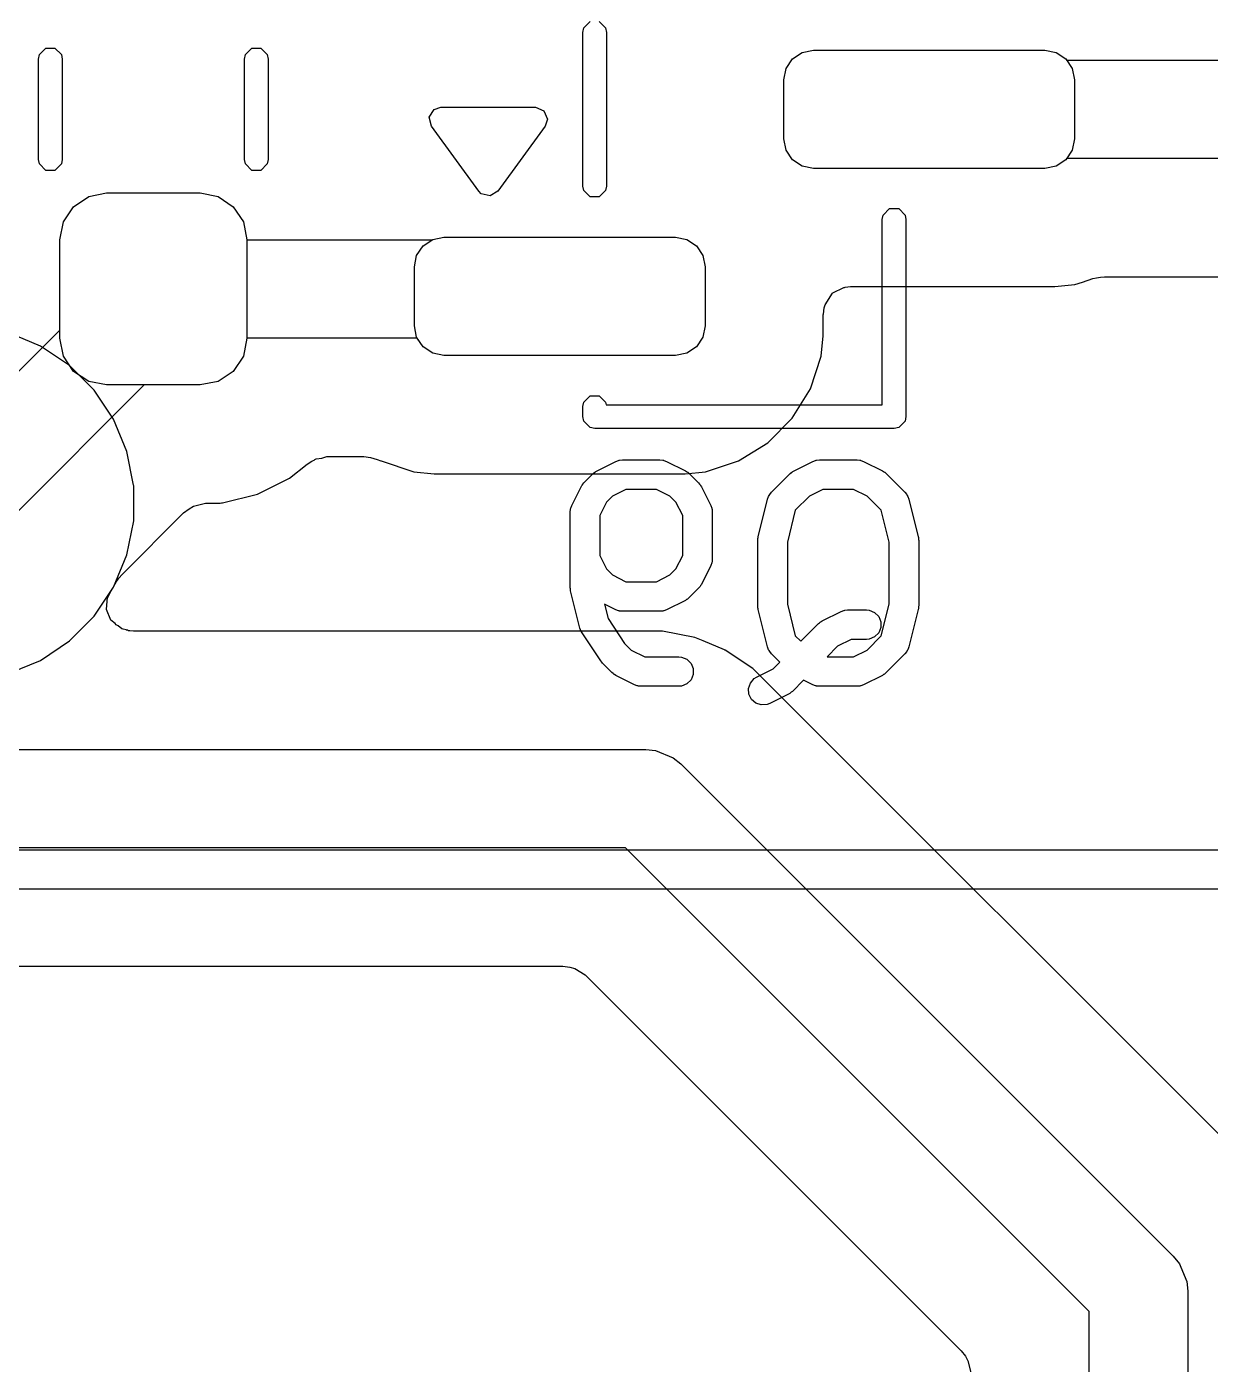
# Model space of a CAD drawing. Header units: inches. Extents: x 1.3 to 5.24, y -7.03 to -1.12.
# Drawn here: x 4.7188 to 4.9553, y -5.7824 to -5.515 of the extents above; entities that cross this region are included whole.
import ezdxf

# ---------------------------------------------------------------- set-up
doc = ezdxf.new("R2010")
doc.units = ezdxf.units.IN
doc.header["$MEASUREMENT"] = 0
for name, color, linetype, true_color in [('B.Cu', 153, 'CONTINUOUS', 0x4d7fc4), ('B.Mask', 4, 'CONTINUOUS', 0x02ffee), ('B.Paste', 132, 'CONTINUOUS', 0x00c2c2), ('B.Silkscreen', 31, 'CONTINUOUS', 0xe8b2a7), ('F.Cu', 13, 'CONTINUOUS', 0xc83434), ('F.Silkscreen', 41, 'CONTINUOUS', 0xf2eda1)]:
    doc.layers.add(name, color=color, linetype=linetype, true_color=true_color)

msp = doc.modelspace()

# ---------------------------------------------------------------- linework, layer by layer
at = {"layer": 'B.Cu', "linetype": 'CONTINUOUS'}
for p, q in [((4.87181, -5.52141), (4.87372, -5.52013)), ((4.87372, -5.52013), (4.87598, -5.51969)), ((4.87598, -5.51969), (4.92224, -5.51969)), ((4.92224, -5.51969), (4.9245, -5.52013)), ((4.9245, -5.52013), (4.92642, -5.52141)), ((4.87008, -5.52559), (4.87053, -5.52333)), ((4.87053, -5.52333), (4.87181, -5.52141)), ((4.92642, -5.52141), (4.92658, -5.52165)), ((4.92658, -5.52165), (4.97638, -5.52165)), ((4.87008, -5.5374), (4.87008, -5.52559)), ((4.87053, -5.53966), (4.87008, -5.5374)), ((4.87181, -5.54158), (4.87053, -5.53966)), ((4.87372, -5.54286), (4.87181, -5.54158)), ((4.92642, -5.54158), (4.9245, -5.54286)), ((4.92658, -5.54134), (4.92642, -5.54158)), ((4.9723, -5.54134), (4.92658, -5.54134)), ((4.87598, -5.54331), (4.87372, -5.54286)), ((4.92224, -5.54331), (4.87598, -5.54331)), ((4.9245, -5.54286), (4.92224, -5.54331)), ((4.72813, -5.55097), (4.73117, -5.54894)), ((4.73117, -5.54894), (4.73474, -5.54823)), ((4.73474, -5.54823), (4.75344, -5.54823)), ((4.75344, -5.54823), (4.75702, -5.54894)), ((4.75702, -5.54894), (4.76006, -5.55097)), ((4.72611, -5.554), (4.72813, -5.55097)), ((4.76006, -5.55097), (4.76208, -5.554)), ((4.72539, -5.55758), (4.72611, -5.554)), ((4.76208, -5.554), (4.7628, -5.55758)), ((4.72539, -5.57565), (4.72539, -5.55758)), ((4.7628, -5.55758), (4.79984, -5.55758)), ((4.79984, -5.55758), (4.79991, -5.55754)), ((4.79991, -5.55754), (4.80217, -5.55709)), ((4.80217, -5.55709), (4.84843, -5.55709)), ((4.84843, -5.55709), (4.85069, -5.55754)), ((4.85069, -5.55754), (4.8526, -5.55882)), ((4.8526, -5.55882), (4.85388, -5.56073)), ((4.85388, -5.56073), (4.85433, -5.56299)), ((4.85433, -5.56299), (4.85433, -5.5748)), ((4.92826, -5.56654), (4.92974, -5.56604)), ((4.92974, -5.56604), (4.93183, -5.56535)), ((4.93183, -5.56535), (4.93259, -5.56517)), ((4.93259, -5.56517), (4.93335, -5.56504)), ((4.93335, -5.56504), (4.93413, -5.56498)), ((4.93413, -5.56498), (4.95978, -5.56498)), ((4.87834, -5.57057), (4.87983, -5.56825)), ((4.87983, -5.56825), (4.87988, -5.56821)), ((4.87988, -5.56821), (4.88204, -5.56712)), ((4.88204, -5.56712), (4.88221, -5.56709)), ((4.88221, -5.56709), (4.88234, -5.56706)), ((4.88234, -5.56706), (4.88338, -5.56695)), ((4.88338, -5.56695), (4.92421, -5.56695)), ((4.92421, -5.56695), (4.92826, -5.56654)), ((4.92421, -5.56695), (4.92421, -5.56695)), ((4.92826, -5.56654), (4.92826, -5.56654)), ((4.92826, -5.56654), (4.92826, -5.56654)), ((4.87799, -5.57243), (4.87817, -5.57116)), ((4.87817, -5.57116), (4.87834, -5.57057)), ((4.87797, -5.57253), (4.87799, -5.57243)), ((4.87797, -5.57677), (4.87797, -5.57253)), ((4.70227, -5.59877), (4.72539, -5.57565)), ((4.85433, -5.5748), (4.85388, -5.57706)), ((4.87756, -5.58082), (4.87797, -5.57677)), ((4.7628, -5.57726), (4.76208, -5.58084)), ((4.79684, -5.57726), (4.7628, -5.57726)), ((4.79799, -5.57898), (4.79684, -5.57726)), ((4.79991, -5.58026), (4.79799, -5.57898)), ((4.8526, -5.57898), (4.85069, -5.58026)), ((4.85388, -5.57706), (4.8526, -5.57898)), ((4.76208, -5.58084), (4.76006, -5.58388)), ((4.80217, -5.58071), (4.79991, -5.58026)), ((4.84843, -5.58071), (4.80217, -5.58071)), ((4.85069, -5.58026), (4.84843, -5.58071)), ((4.87539, -5.58738), (4.87756, -5.58082)), ((4.76006, -5.58388), (4.75702, -5.5859)), ((4.74227, -5.58661), (4.71619, -5.61269)), ((4.75344, -5.58661), (4.74227, -5.58661)), ((4.75702, -5.5859), (4.75344, -5.58661)), ((4.87176, -5.59325), (4.87539, -5.58738)), ((4.86688, -5.59814), (4.87176, -5.59325)), ((4.861, -5.60176), (4.86688, -5.59814)), ((4.77773, -5.60121), (4.77878, -5.60091)), ((4.77878, -5.60091), (4.78614, -5.60091)), ((4.78614, -5.60091), (4.78747, -5.60109)), ((4.77132, -5.60523), (4.77481, -5.60242)), ((4.77481, -5.60242), (4.77575, -5.60183)), ((4.77575, -5.60183), (4.77587, -5.60177)), ((4.77587, -5.60177), (4.77623, -5.60162)), ((4.77623, -5.60162), (4.77639, -5.60152)), ((4.77639, -5.60152), (4.77666, -5.60139)), ((4.77666, -5.60139), (4.77773, -5.60121)), ((4.78747, -5.60109), (4.78883, -5.60148)), ((4.78883, -5.60148), (4.78956, -5.60175)), ((4.78956, -5.60175), (4.78959, -5.60176)), ((4.78959, -5.60176), (4.78959, -5.60176)), ((4.78959, -5.60176), (4.79615, -5.60394)), ((4.85444, -5.60394), (4.861, -5.60176)), ((4.76489, -5.60841), (4.77132, -5.60523)), ((4.79615, -5.60394), (4.8002, -5.60435)), ((4.8002, -5.60435), (4.85039, -5.60435)), ((4.85039, -5.60435), (4.85444, -5.60394)), ((4.75793, -5.61015), (4.76489, -5.60841)), ((4.75013, -5.61218), (4.75124, -5.61135)), ((4.75124, -5.61135), (4.75215, -5.61085)), ((4.75215, -5.61085), (4.75449, -5.61026)), ((4.75449, -5.61026), (4.75739, -5.61026)), ((4.75739, -5.61026), (4.75743, -5.61023)), ((4.75743, -5.61023), (4.75771, -5.61018)), ((4.75771, -5.61018), (4.75792, -5.61015)), ((4.75792, -5.61015), (4.75792, -5.61015)), ((4.75792, -5.61015), (4.75793, -5.61015)), ((4.73777, -5.62454), (4.75013, -5.61218)), ((4.73725, -5.62518), (4.73777, -5.62454)), ((4.73554, -5.62794), (4.73614, -5.62703)), ((4.73614, -5.62703), (4.73622, -5.62683)), ((4.73622, -5.62683), (4.73673, -5.62591)), ((4.73673, -5.62591), (4.73688, -5.62568)), ((4.73688, -5.62568), (4.73692, -5.62565)), ((4.73692, -5.62565), (4.73719, -5.62524)), ((4.73719, -5.62524), (4.73722, -5.6252)), ((4.73722, -5.6252), (4.73725, -5.62518)), ((4.73475, -5.63139), (4.73496, -5.62912)), ((4.73496, -5.62912), (4.73497, -5.6291)), ((4.73497, -5.6291), (4.73498, -5.62907)), ((4.73497, -5.6291), (4.73497, -5.6291)), ((4.73498, -5.62907), (4.73554, -5.62794)), ((4.73476, -5.63148), (4.73475, -5.63139)), ((4.73563, -5.63364), (4.73476, -5.63148)), ((4.73646, -5.63429), (4.73563, -5.63364)), ((4.73664, -5.63456), (4.73646, -5.63429)), ((4.73708, -5.63477), (4.73664, -5.63456)), ((4.7378, -5.63533), (4.73708, -5.63477)), ((4.73789, -5.63536), (4.7378, -5.63533)), ((4.73807, -5.63543), (4.73789, -5.63536)), ((4.73789, -5.63536), (4.73789, -5.63536)), ((4.73864, -5.63555), (4.73807, -5.63543)), ((4.73863, -5.63558), (4.73864, -5.63555)), ((4.73874, -5.63561), (4.73863, -5.63558)), ((4.73894, -5.63562), (4.73874, -5.63561)), ((4.73913, -5.63572), (4.73894, -5.63562)), ((4.73939, -5.63575), (4.73913, -5.63572)), ((4.74011, -5.63581), (4.73939, -5.63575)), ((4.84582, -5.63581), (4.74011, -5.63581)), ((4.85229, -5.63709), (4.84582, -5.63581)), ((4.84582, -5.63581), (4.84582, -5.63581)), ((4.84582, -5.63581), (4.84582, -5.63581)), ((4.85393, -5.63777), (4.85229, -5.63709)), ((4.85229, -5.63709), (4.85229, -5.63709)), ((4.85229, -5.63709), (4.85229, -5.63709)), ((4.85229, -5.63709), (4.85229, -5.63709)), ((4.85229, -5.63709), (4.85229, -5.63709)), ((4.85229, -5.63709), (4.85229, -5.63709)), ((4.85822, -5.63955), (4.85393, -5.63777)), ((4.85832, -5.63959), (4.85822, -5.63955)), ((4.85838, -5.63962), (4.85832, -5.63959)), ((4.86386, -5.64328), (4.85838, -5.63962)), ((4.96695, -5.74637), (4.86386, -5.64328)), ((4.86386, -5.64328), (4.86386, -5.64328)), ((4.86386, -5.64328), (4.86386, -5.64328)), ((4.64975, -5.65945), (4.84252, -5.65945)), ((4.84252, -5.65945), (4.84444, -5.65964)), ((4.84444, -5.65964), (4.84799, -5.66111)), ((4.84799, -5.66111), (4.84799, -5.66111)), ((4.84799, -5.66111), (4.84948, -5.66233)), ((4.84948, -5.66233), (4.9479, -5.76076)), ((4.83844, -5.67913), (4.64567, -5.67913)), ((4.9311, -5.77179), (4.83844, -5.67913)), ((4.64237, -5.70278), (4.82593, -5.70278)), ((4.82593, -5.70278), (4.82729, -5.70297)), ((4.82729, -5.70297), (4.8273, -5.70297)), ((4.8273, -5.70297), (4.8283, -5.70327)), ((4.8283, -5.70327), (4.83037, -5.7045)), ((4.83037, -5.7045), (4.90553, -5.77966)), ((4.9479, -5.76076), (4.94913, -5.76225)), ((4.94913, -5.76225), (4.94941, -5.76294)), ((4.94941, -5.76294), (4.9506, -5.7658)), ((4.9506, -5.7658), (4.95079, -5.76772)), ((4.95079, -5.76772), (4.95079, -6.0786)), ((4.9311, -6.08268), (4.9311, -5.77179)), ((4.90553, -5.77966), (4.90637, -5.78077)), ((4.90637, -5.78077), (4.90686, -5.78168)), ((4.90686, -5.78168), (4.90746, -5.78402))]:
    msp.add_line(p, q, dxfattribs=at)
at = {"layer": 'B.Mask', "linetype": 'CONTINUOUS'}
for p, q in [((4.87181, -5.52141), (4.87372, -5.52013)), ((4.87372, -5.52013), (4.87598, -5.51969)), ((4.87598, -5.51969), (4.92224, -5.51969)), ((4.92224, -5.51969), (4.9245, -5.52013)), ((4.9245, -5.52013), (4.92642, -5.52141)), ((4.87008, -5.52559), (4.87053, -5.52333)), ((4.87053, -5.52333), (4.87181, -5.52141)), ((4.92642, -5.52141), (4.9277, -5.52333)), ((4.9277, -5.52333), (4.92815, -5.52559)), ((4.87008, -5.5374), (4.87008, -5.52559)), ((4.92815, -5.52559), (4.92815, -5.5374)), ((4.87053, -5.53966), (4.87008, -5.5374)), ((4.92815, -5.5374), (4.9277, -5.53966)), ((4.87181, -5.54158), (4.87053, -5.53966)), ((4.87372, -5.54286), (4.87181, -5.54158)), ((4.92642, -5.54158), (4.9245, -5.54286)), ((4.9277, -5.53966), (4.92642, -5.54158)), ((4.87598, -5.54331), (4.87372, -5.54286)), ((4.92224, -5.54331), (4.87598, -5.54331)), ((4.9245, -5.54286), (4.92224, -5.54331)), ((4.72813, -5.55097), (4.73117, -5.54894)), ((4.73117, -5.54894), (4.73474, -5.54823)), ((4.73474, -5.54823), (4.75344, -5.54823)), ((4.75344, -5.54823), (4.75702, -5.54894)), ((4.75702, -5.54894), (4.76006, -5.55097)), ((4.72611, -5.554), (4.72813, -5.55097)), ((4.76006, -5.55097), (4.76208, -5.554)), ((4.72539, -5.55758), (4.72611, -5.554)), ((4.76208, -5.554), (4.7628, -5.55758)), ((4.72539, -5.57726), (4.72539, -5.55758)), ((4.7628, -5.55758), (4.7628, -5.57726)), ((4.79799, -5.55882), (4.79991, -5.55754)), ((4.79991, -5.55754), (4.80217, -5.55709)), ((4.80217, -5.55709), (4.84843, -5.55709)), ((4.84843, -5.55709), (4.85069, -5.55754)), ((4.85069, -5.55754), (4.8526, -5.55882)), ((4.79626, -5.56299), (4.79671, -5.56073)), ((4.79671, -5.56073), (4.79799, -5.55882)), ((4.8526, -5.55882), (4.85388, -5.56073)), ((4.85388, -5.56073), (4.85433, -5.56299)), ((4.79626, -5.5748), (4.79626, -5.56299)), ((4.85433, -5.56299), (4.85433, -5.5748)), ((4.79671, -5.57706), (4.79626, -5.5748)), ((4.85433, -5.5748), (4.85388, -5.57706)), ((4.72611, -5.58084), (4.72539, -5.57726)), ((4.7628, -5.57726), (4.76208, -5.58084)), ((4.79799, -5.57898), (4.79671, -5.57706)), ((4.79991, -5.58026), (4.79799, -5.57898)), ((4.8526, -5.57898), (4.85069, -5.58026)), ((4.85388, -5.57706), (4.8526, -5.57898)), ((4.72813, -5.58388), (4.72611, -5.58084)), ((4.76208, -5.58084), (4.76006, -5.58388)), ((4.80217, -5.58071), (4.79991, -5.58026)), ((4.84843, -5.58071), (4.80217, -5.58071)), ((4.85069, -5.58026), (4.84843, -5.58071)), ((4.73117, -5.5859), (4.72813, -5.58388)), ((4.76006, -5.58388), (4.75702, -5.5859)), ((4.73474, -5.58661), (4.73117, -5.5859)), ((4.75344, -5.58661), (4.73474, -5.58661)), ((4.75702, -5.5859), (4.75344, -5.58661))]:
    msp.add_line(p, q, dxfattribs=at)
at = {"layer": 'B.Paste', "linetype": 'CONTINUOUS'}
for p, q in [((4.87181, -5.52141), (4.87372, -5.52013)), ((4.87372, -5.52013), (4.87598, -5.51969)), ((4.87598, -5.51969), (4.92224, -5.51969)), ((4.92224, -5.51969), (4.9245, -5.52013)), ((4.9245, -5.52013), (4.92642, -5.52141)), ((4.87008, -5.52559), (4.87053, -5.52333)), ((4.87053, -5.52333), (4.87181, -5.52141)), ((4.92642, -5.52141), (4.9277, -5.52333)), ((4.9277, -5.52333), (4.92815, -5.52559)), ((4.87008, -5.5374), (4.87008, -5.52559)), ((4.92815, -5.52559), (4.92815, -5.5374)), ((4.87053, -5.53966), (4.87008, -5.5374)), ((4.92815, -5.5374), (4.9277, -5.53966)), ((4.87181, -5.54158), (4.87053, -5.53966)), ((4.87372, -5.54286), (4.87181, -5.54158)), ((4.92642, -5.54158), (4.9245, -5.54286)), ((4.9277, -5.53966), (4.92642, -5.54158)), ((4.87598, -5.54331), (4.87372, -5.54286)), ((4.92224, -5.54331), (4.87598, -5.54331)), ((4.9245, -5.54286), (4.92224, -5.54331)), ((4.72813, -5.55097), (4.73117, -5.54894)), ((4.73117, -5.54894), (4.73474, -5.54823)), ((4.73474, -5.54823), (4.75344, -5.54823)), ((4.75344, -5.54823), (4.75702, -5.54894)), ((4.75702, -5.54894), (4.76006, -5.55097)), ((4.72611, -5.554), (4.72813, -5.55097)), ((4.76006, -5.55097), (4.76208, -5.554)), ((4.72539, -5.55758), (4.72611, -5.554)), ((4.76208, -5.554), (4.7628, -5.55758)), ((4.72539, -5.57726), (4.72539, -5.55758)), ((4.7628, -5.55758), (4.7628, -5.57726)), ((4.79799, -5.55882), (4.79991, -5.55754)), ((4.79991, -5.55754), (4.80217, -5.55709)), ((4.80217, -5.55709), (4.84843, -5.55709)), ((4.84843, -5.55709), (4.85069, -5.55754)), ((4.85069, -5.55754), (4.8526, -5.55882)), ((4.79626, -5.56299), (4.79671, -5.56073)), ((4.79671, -5.56073), (4.79799, -5.55882)), ((4.8526, -5.55882), (4.85388, -5.56073)), ((4.85388, -5.56073), (4.85433, -5.56299)), ((4.79626, -5.5748), (4.79626, -5.56299)), ((4.85433, -5.56299), (4.85433, -5.5748)), ((4.79671, -5.57706), (4.79626, -5.5748)), ((4.85433, -5.5748), (4.85388, -5.57706)), ((4.72611, -5.58084), (4.72539, -5.57726)), ((4.7628, -5.57726), (4.76208, -5.58084)), ((4.79799, -5.57898), (4.79671, -5.57706)), ((4.79991, -5.58026), (4.79799, -5.57898)), ((4.8526, -5.57898), (4.85069, -5.58026)), ((4.85388, -5.57706), (4.8526, -5.57898)), ((4.72813, -5.58388), (4.72611, -5.58084)), ((4.76208, -5.58084), (4.76006, -5.58388)), ((4.80217, -5.58071), (4.79991, -5.58026)), ((4.84843, -5.58071), (4.80217, -5.58071)), ((4.85069, -5.58026), (4.84843, -5.58071)), ((4.73117, -5.5859), (4.72813, -5.58388)), ((4.76006, -5.58388), (4.75702, -5.5859)), ((4.73474, -5.58661), (4.73117, -5.5859)), ((4.75344, -5.58661), (4.73474, -5.58661)), ((4.75702, -5.5859), (4.75344, -5.58661))]:
    msp.add_line(p, q, dxfattribs=at)
at = {"layer": 'B.Silkscreen', "linetype": 'CONTINUOUS'}
for p, q in [((4.82992, -5.51614), (4.8301, -5.51524)), ((4.8301, -5.51524), (4.83138, -5.51396)), ((4.83319, -5.51396), (4.83447, -5.51524)), ((4.83447, -5.51524), (4.83465, -5.51614)), ((4.82992, -5.54685), (4.82992, -5.51614)), ((4.83465, -5.51614), (4.83465, -5.54685)), ((4.72116, -5.52147), (4.72134, -5.52056)), ((4.72134, -5.52056), (4.72262, -5.51929)), ((4.72262, -5.51929), (4.72443, -5.51929)), ((4.72443, -5.51929), (4.72571, -5.52056)), ((4.72571, -5.52056), (4.72589, -5.52147)), ((4.7623, -5.52147), (4.76248, -5.52056)), ((4.76248, -5.52056), (4.76376, -5.51929)), ((4.76376, -5.51929), (4.76557, -5.51929)), ((4.76557, -5.51929), (4.76685, -5.52056)), ((4.76685, -5.52056), (4.76703, -5.52147)), ((4.72116, -5.54152), (4.72116, -5.52147)), ((4.72589, -5.52147), (4.72589, -5.54152)), ((4.7623, -5.54152), (4.7623, -5.52147)), ((4.76703, -5.52147), (4.76703, -5.54152)), ((4.80019, -5.53155), (4.80157, -5.5311)), ((4.80157, -5.5311), (4.82047, -5.5311)), ((4.82047, -5.5311), (4.82214, -5.53179)), ((4.79924, -5.5331), (4.80019, -5.53155)), ((4.79966, -5.53485), (4.79924, -5.5331)), ((4.82214, -5.53179), (4.82283, -5.53346)), ((4.82283, -5.53346), (4.82238, -5.53485)), ((4.80911, -5.54785), (4.79966, -5.53485)), ((4.82238, -5.53485), (4.81293, -5.54785)), ((4.72134, -5.54243), (4.72116, -5.54152)), ((4.72589, -5.54152), (4.72571, -5.54243)), ((4.76248, -5.54243), (4.7623, -5.54152)), ((4.76703, -5.54152), (4.76685, -5.54243)), ((4.72262, -5.54371), (4.72134, -5.54243)), ((4.72443, -5.54371), (4.72262, -5.54371)), ((4.72571, -5.54243), (4.72443, -5.54371)), ((4.76376, -5.54371), (4.76248, -5.54243)), ((4.76557, -5.54371), (4.76376, -5.54371)), ((4.76685, -5.54243), (4.76557, -5.54371)), ((4.8301, -5.54775), (4.82992, -5.54685)), ((4.83465, -5.54685), (4.83447, -5.54775)), ((4.80963, -5.54837), (4.80911, -5.54785)), ((4.81139, -5.54879), (4.80963, -5.54837)), ((4.81293, -5.54785), (4.81139, -5.54879)), ((4.83138, -5.54903), (4.8301, -5.54775)), ((4.83319, -5.54903), (4.83138, -5.54903)), ((4.83447, -5.54775), (4.83319, -5.54903)), ((4.88976, -5.55354), (4.88994, -5.55264)), ((4.88994, -5.55264), (4.89122, -5.55136)), ((4.89122, -5.55136), (4.89303, -5.55136)), ((4.89303, -5.55136), (4.89431, -5.55264)), ((4.89431, -5.55264), (4.89449, -5.55354)), ((4.88976, -5.59055), (4.88976, -5.55354)), ((4.89449, -5.55354), (4.89449, -5.59291)), ((4.82992, -5.59094), (4.8301, -5.59004)), ((4.8301, -5.59004), (4.83138, -5.58876)), ((4.83138, -5.58876), (4.83319, -5.58876)), ((4.83319, -5.58876), (4.83447, -5.59004)), ((4.83447, -5.59004), (4.83457, -5.59055)), ((4.82992, -5.59291), (4.82992, -5.59094)), ((4.8301, -5.59382), (4.82992, -5.59291)), ((4.83457, -5.59055), (4.88976, -5.59055)), ((4.89449, -5.59291), (4.89431, -5.59382)), ((4.83138, -5.5951), (4.8301, -5.59382)), ((4.83228, -5.59528), (4.83138, -5.5951)), ((4.89213, -5.59528), (4.83228, -5.59528)), ((4.89303, -5.5951), (4.89213, -5.59528)), ((4.89431, -5.59382), (4.89303, -5.5951)), ((4.83276, -5.60375), (4.83651, -5.60188)), ((4.83651, -5.60188), (4.83705, -5.60167)), ((4.83705, -5.60167), (4.83716, -5.60166)), ((4.83716, -5.60166), (4.83726, -5.60162)), ((4.83726, -5.60162), (4.83783, -5.60157)), ((4.83783, -5.60157), (4.84533, -5.60157)), ((4.84533, -5.60157), (4.84591, -5.60162)), ((4.84591, -5.60162), (4.84601, -5.60166)), ((4.84601, -5.60166), (4.84611, -5.60167)), ((4.84611, -5.60167), (4.84665, -5.60188)), ((4.84665, -5.60188), (4.8504, -5.60375)), ((4.87213, -5.60375), (4.87588, -5.60188)), ((4.87588, -5.60188), (4.87642, -5.60167)), ((4.87642, -5.60167), (4.87653, -5.60166)), ((4.87653, -5.60166), (4.87663, -5.60162)), ((4.87663, -5.60162), (4.8772, -5.60157)), ((4.8772, -5.60157), (4.8847, -5.60157)), ((4.8847, -5.60157), (4.88528, -5.60162)), ((4.88528, -5.60162), (4.88538, -5.60166)), ((4.88538, -5.60166), (4.88548, -5.60167)), ((4.88548, -5.60167), (4.88602, -5.60188)), ((4.88602, -5.60188), (4.88977, -5.60375)), ((4.82993, -5.60641), (4.83012, -5.60618)), ((4.83012, -5.60618), (4.832, -5.60431)), ((4.832, -5.60431), (4.83222, -5.60412)), ((4.83222, -5.60412), (4.83227, -5.60406)), ((4.83227, -5.60406), (4.83236, -5.60401)), ((4.83236, -5.60401), (4.83244, -5.60394)), ((4.83244, -5.60394), (4.83251, -5.60391)), ((4.83251, -5.60391), (4.83276, -5.60375)), ((4.8504, -5.60375), (4.85065, -5.60391)), ((4.85065, -5.60391), (4.85072, -5.60394)), ((4.85072, -5.60394), (4.8508, -5.60401)), ((4.8508, -5.60401), (4.85089, -5.60406)), ((4.85089, -5.60406), (4.85094, -5.60412)), ((4.85094, -5.60412), (4.85117, -5.60431)), ((4.85117, -5.60431), (4.85304, -5.60618)), ((4.85304, -5.60618), (4.85323, -5.60641)), ((4.86762, -5.60806), (4.87137, -5.60431)), ((4.87137, -5.60431), (4.87159, -5.60412)), ((4.87159, -5.60412), (4.87164, -5.60406)), ((4.87164, -5.60406), (4.87173, -5.60401)), ((4.87173, -5.60401), (4.87181, -5.60394)), ((4.87181, -5.60394), (4.87188, -5.60391)), ((4.87188, -5.60391), (4.87213, -5.60375)), ((4.88977, -5.60375), (4.89002, -5.60391)), ((4.89002, -5.60391), (4.89009, -5.60394)), ((4.89009, -5.60394), (4.89017, -5.60401)), ((4.89017, -5.60401), (4.89026, -5.60406)), ((4.89026, -5.60406), (4.89031, -5.60412)), ((4.89031, -5.60412), (4.89054, -5.60431)), ((4.89054, -5.60431), (4.89429, -5.60806)), ((4.82769, -5.6107), (4.82957, -5.60695)), ((4.82957, -5.60695), (4.82972, -5.6067)), ((4.82972, -5.6067), (4.82975, -5.60663)), ((4.82975, -5.60663), (4.82982, -5.60655)), ((4.82982, -5.60655), (4.82988, -5.60646)), ((4.82988, -5.60646), (4.82993, -5.60641)), ((4.83583, -5.60882), (4.83464, -5.61002)), ((4.83853, -5.60747), (4.83583, -5.60882)), ((4.84463, -5.60747), (4.83853, -5.60747)), ((4.84733, -5.60882), (4.84463, -5.60747)), ((4.84853, -5.61002), (4.84733, -5.60882)), ((4.85323, -5.60641), (4.85329, -5.60646)), ((4.85329, -5.60646), (4.85334, -5.60655)), ((4.85334, -5.60655), (4.85341, -5.60663)), ((4.85341, -5.60663), (4.85344, -5.6067)), ((4.85344, -5.6067), (4.8536, -5.60695)), ((4.8536, -5.60695), (4.85547, -5.6107)), ((4.86684, -5.60943), (4.86703, -5.60888)), ((4.86703, -5.60888), (4.86716, -5.60871)), ((4.86716, -5.60871), (4.86725, -5.6085)), ((4.86725, -5.6085), (4.86762, -5.60806)), ((4.8752, -5.60882), (4.87237, -5.61165)), ((4.8779, -5.60747), (4.8752, -5.60882)), ((4.884, -5.60747), (4.8779, -5.60747)), ((4.8867, -5.60882), (4.884, -5.60747)), ((4.88953, -5.61165), (4.8867, -5.60882)), ((4.89429, -5.60806), (4.89466, -5.6085)), ((4.89466, -5.6085), (4.89474, -5.60871)), ((4.89474, -5.60871), (4.89487, -5.60888)), ((4.89487, -5.60888), (4.89507, -5.60943)), ((4.82738, -5.61202), (4.82744, -5.61144)), ((4.82744, -5.61144), (4.82748, -5.61135)), ((4.82748, -5.61135), (4.82749, -5.61124)), ((4.82749, -5.61124), (4.82769, -5.6107)), ((4.83464, -5.61002), (4.83329, -5.61272)), ((4.84988, -5.61272), (4.84853, -5.61002)), ((4.85547, -5.6107), (4.85568, -5.61124)), ((4.85568, -5.61124), (4.85569, -5.61135)), ((4.85569, -5.61135), (4.85573, -5.61144)), ((4.85573, -5.61144), (4.85578, -5.61202)), ((4.86496, -5.61693), (4.86684, -5.60943)), ((4.87237, -5.61165), (4.87078, -5.61801)), ((4.89112, -5.61801), (4.88953, -5.61165)), ((4.89507, -5.60943), (4.89694, -5.61693)), ((4.82738, -5.62702), (4.82738, -5.61202)), ((4.83329, -5.61272), (4.83329, -5.6207)), ((4.84988, -5.6207), (4.84988, -5.61272)), ((4.85578, -5.61202), (4.85578, -5.62139)), ((4.86491, -5.61728), (4.86493, -5.61707)), ((4.86493, -5.61707), (4.86495, -5.61703)), ((4.86495, -5.61703), (4.86496, -5.61693)), ((4.89694, -5.61693), (4.89696, -5.61703)), ((4.89696, -5.61703), (4.89697, -5.61707)), ((4.89697, -5.61707), (4.89699, -5.61728)), ((4.86488, -5.6175), (4.86491, -5.61728)), ((4.86489, -5.61754), (4.86488, -5.6175)), ((4.86488, -5.61764), (4.86489, -5.61754)), ((4.86488, -5.63077), (4.86488, -5.61764)), ((4.87078, -5.61801), (4.87078, -5.6304)), ((4.89112, -5.6304), (4.89112, -5.61801)), ((4.89699, -5.61728), (4.89702, -5.6175)), ((4.89702, -5.6175), (4.89702, -5.61754)), ((4.89702, -5.61754), (4.89703, -5.61764)), ((4.89703, -5.61764), (4.89703, -5.63077)), ((4.83329, -5.6207), (4.83464, -5.62339)), ((4.84853, -5.62339), (4.84988, -5.6207)), ((4.85568, -5.62217), (4.85547, -5.62271)), ((4.85569, -5.62207), (4.85568, -5.62217)), ((4.85573, -5.62197), (4.85569, -5.62207)), ((4.85578, -5.62139), (4.85573, -5.62197)), ((4.83464, -5.62339), (4.83583, -5.62459)), ((4.83583, -5.62459), (4.83853, -5.62594)), ((4.84463, -5.62594), (4.84733, -5.62459)), ((4.84733, -5.62459), (4.84853, -5.62339)), ((4.85547, -5.62271), (4.8536, -5.62646)), ((4.82739, -5.62712), (4.82738, -5.62702)), ((4.82738, -5.62716), (4.82739, -5.62712)), ((4.82742, -5.62738), (4.82738, -5.62716)), ((4.82744, -5.62759), (4.82742, -5.62738)), ((4.82745, -5.62763), (4.82744, -5.62759)), ((4.82747, -5.62773), (4.82745, -5.62763)), ((4.82934, -5.63523), (4.82747, -5.62773)), ((4.83853, -5.62594), (4.84463, -5.62594)), ((4.85304, -5.62723), (4.85117, -5.62911)), ((4.85323, -5.627), (4.85304, -5.62723)), ((4.85329, -5.62695), (4.85323, -5.627)), ((4.85334, -5.62686), (4.85329, -5.62695)), ((4.85341, -5.62678), (4.85334, -5.62686)), ((4.85344, -5.62671), (4.85341, -5.62678)), ((4.8536, -5.62646), (4.85344, -5.62671)), ((4.83651, -5.63153), (4.83422, -5.63039)), ((4.83422, -5.63039), (4.83495, -5.6333)), ((4.8504, -5.62966), (4.84665, -5.63153)), ((4.85065, -5.6295), (4.8504, -5.62966)), ((4.85072, -5.62947), (4.85065, -5.6295)), ((4.8508, -5.62941), (4.85072, -5.62947)), ((4.85089, -5.62935), (4.8508, -5.62941)), ((4.85094, -5.62929), (4.85089, -5.62935)), ((4.85117, -5.62911), (4.85094, -5.62929)), ((4.87078, -5.6304), (4.87237, -5.63676)), ((4.88953, -5.63676), (4.89112, -5.6304)), ((4.83705, -5.63174), (4.83651, -5.63153)), ((4.83716, -5.63175), (4.83705, -5.63174)), ((4.83726, -5.63179), (4.83716, -5.63175)), ((4.83783, -5.63185), (4.83726, -5.63179)), ((4.84533, -5.63185), (4.83783, -5.63185)), ((4.84591, -5.63179), (4.84533, -5.63185)), ((4.84601, -5.63175), (4.84591, -5.63179)), ((4.84611, -5.63174), (4.84601, -5.63175)), ((4.84665, -5.63153), (4.84611, -5.63174)), ((4.86489, -5.63087), (4.86488, -5.63077)), ((4.86488, -5.63091), (4.86489, -5.63087)), ((4.86491, -5.63113), (4.86488, -5.63091)), ((4.86493, -5.63134), (4.86491, -5.63113)), ((4.86495, -5.63138), (4.86493, -5.63134)), ((4.86496, -5.63148), (4.86495, -5.63138)), ((4.86684, -5.63898), (4.86496, -5.63148)), ((4.87776, -5.63375), (4.88151, -5.63188)), ((4.88151, -5.63188), (4.88205, -5.63167)), ((4.88205, -5.63167), (4.88215, -5.63166)), ((4.88215, -5.63166), (4.88225, -5.63162)), ((4.88225, -5.63162), (4.88283, -5.63156)), ((4.88283, -5.63156), (4.88658, -5.63156)), ((4.88658, -5.63156), (4.88715, -5.63162)), ((4.88715, -5.63162), (4.88822, -5.63206)), ((4.88822, -5.63206), (4.88903, -5.63288)), ((4.88903, -5.63288), (4.88947, -5.63394)), ((4.89694, -5.63148), (4.89507, -5.63898)), ((4.89696, -5.63138), (4.89694, -5.63148)), ((4.89697, -5.63134), (4.89696, -5.63138)), ((4.89699, -5.63113), (4.89697, -5.63134)), ((4.89702, -5.63091), (4.89699, -5.63113)), ((4.89703, -5.63077), (4.89702, -5.63087)), ((4.89702, -5.63087), (4.89702, -5.63091)), ((4.82947, -5.63557), (4.82934, -5.63523)), ((4.82948, -5.63564), (4.82947, -5.63557)), ((4.82951, -5.63571), (4.82948, -5.63564)), ((4.82954, -5.63578), (4.82951, -5.63571)), ((4.82958, -5.63584), (4.82954, -5.63578)), ((4.83495, -5.6333), (4.83825, -5.63826)), ((4.87345, -5.63784), (4.87699, -5.6343)), ((4.87699, -5.6343), (4.87722, -5.63412)), ((4.87722, -5.63412), (4.87727, -5.63406)), ((4.87727, -5.63406), (4.87736, -5.634)), ((4.87736, -5.634), (4.87744, -5.63394)), ((4.87744, -5.63394), (4.87751, -5.63391)), ((4.87751, -5.63391), (4.87776, -5.63375)), ((4.88947, -5.63509), (4.88903, -5.63616)), ((4.88947, -5.63394), (4.88947, -5.63509)), ((4.82975, -5.63615), (4.82958, -5.63584)), ((4.8335, -5.64178), (4.82975, -5.63615)), ((4.83825, -5.63826), (4.83958, -5.63959)), ((4.87237, -5.63676), (4.87345, -5.63784)), ((4.88352, -5.63747), (4.88083, -5.63882)), ((4.88658, -5.63747), (4.88352, -5.63747)), ((4.88715, -5.63741), (4.88658, -5.63747)), ((4.8867, -5.63959), (4.88953, -5.63676)), ((4.88822, -5.63697), (4.88715, -5.63741)), ((4.88903, -5.63616), (4.88822, -5.63697)), ((4.83958, -5.63959), (4.84228, -5.64094)), ((4.84228, -5.64094), (4.84908, -5.64094)), ((4.84908, -5.64094), (4.84966, -5.64099)), ((4.84966, -5.64099), (4.85072, -5.64144)), ((4.86703, -5.63953), (4.86684, -5.63898)), ((4.86716, -5.6397), (4.86703, -5.63953)), ((4.86725, -5.63991), (4.86716, -5.6397)), ((4.86762, -5.64035), (4.86725, -5.63991)), ((4.86928, -5.64202), (4.86762, -5.64035)), ((4.88083, -5.63882), (4.87871, -5.64094)), ((4.87871, -5.64094), (4.884, -5.64094)), ((4.884, -5.64094), (4.8867, -5.63959)), ((4.89429, -5.64035), (4.89054, -5.6441)), ((4.89466, -5.63991), (4.89429, -5.64035)), ((4.89474, -5.6397), (4.89466, -5.63991)), ((4.89487, -5.63953), (4.89474, -5.6397)), ((4.89507, -5.63898), (4.89487, -5.63953)), ((4.83368, -5.642), (4.8335, -5.64178)), ((4.8335, -5.64178), (4.8335, -5.64178)), ((4.8335, -5.64178), (4.8335, -5.64178)), ((4.83387, -5.64223), (4.83368, -5.642)), ((4.83574, -5.6441), (4.83387, -5.64223)), ((4.83387, -5.64223), (4.83387, -5.64223)), ((4.83387, -5.64223), (4.83387, -5.64223)), ((4.85072, -5.64144), (4.85154, -5.64225)), ((4.85154, -5.64225), (4.85198, -5.64331)), ((4.85198, -5.64331), (4.85198, -5.64447)), ((4.86463, -5.645), (4.86795, -5.64334)), ((4.86795, -5.64334), (4.86928, -5.64202)), ((4.83597, -5.64429), (4.83574, -5.6441)), ((4.83602, -5.64435), (4.83597, -5.64429)), ((4.83611, -5.6444), (4.83602, -5.64435)), ((4.83619, -5.64447), (4.83611, -5.6444)), ((4.83626, -5.6445), (4.83619, -5.64447)), ((4.83651, -5.64466), (4.83626, -5.6445)), ((4.84026, -5.64653), (4.83651, -5.64466)), ((4.85072, -5.64635), (4.84966, -5.64679)), ((4.85154, -5.64553), (4.85072, -5.64635)), ((4.85198, -5.64447), (4.85154, -5.64553)), ((4.86302, -5.64727), (4.86339, -5.64618)), ((4.86339, -5.64618), (4.86414, -5.64531)), ((4.86414, -5.64531), (4.86463, -5.645)), ((4.87404, -5.64561), (4.87179, -5.64785)), ((4.87588, -5.64653), (4.87404, -5.64561)), ((4.88977, -5.64466), (4.88602, -5.64653)), ((4.89002, -5.6445), (4.88977, -5.64466)), ((4.89009, -5.64447), (4.89002, -5.6445)), ((4.89017, -5.6444), (4.89009, -5.64447)), ((4.89026, -5.64435), (4.89017, -5.6444)), ((4.89031, -5.64429), (4.89026, -5.64435)), ((4.89054, -5.6441), (4.89031, -5.64429)), ((4.8408, -5.64674), (4.84026, -5.64653)), ((4.84091, -5.64675), (4.8408, -5.64674)), ((4.84101, -5.64679), (4.84091, -5.64675)), ((4.84158, -5.64684), (4.84101, -5.64679)), ((4.84908, -5.64684), (4.84158, -5.64684)), ((4.84966, -5.64679), (4.84908, -5.64684)), ((4.86311, -5.64842), (4.86302, -5.64727)), ((4.86362, -5.64945), (4.86311, -5.64842)), ((4.87102, -5.64841), (4.86727, -5.65028)), ((4.87127, -5.64825), (4.87102, -5.64841)), ((4.87134, -5.64822), (4.87127, -5.64825)), ((4.87143, -5.64815), (4.87134, -5.64822)), ((4.87151, -5.6481), (4.87143, -5.64815)), ((4.87157, -5.64804), (4.87151, -5.6481)), ((4.87179, -5.64785), (4.87157, -5.64804)), ((4.87642, -5.64674), (4.87588, -5.64653)), ((4.87653, -5.64675), (4.87642, -5.64674)), ((4.87663, -5.64679), (4.87653, -5.64675)), ((4.8772, -5.64684), (4.87663, -5.64679)), ((4.8847, -5.64684), (4.8772, -5.64684)), ((4.88528, -5.64679), (4.8847, -5.64684)), ((4.88538, -5.64675), (4.88528, -5.64679)), ((4.88548, -5.64674), (4.88538, -5.64675)), ((4.88602, -5.64653), (4.88548, -5.64674)), ((4.86449, -5.65021), (4.86362, -5.64945)), ((4.86558, -5.65057), (4.86449, -5.65021)), ((4.86673, -5.65049), (4.86558, -5.65057)), ((4.86727, -5.65028), (4.86673, -5.65049))]:
    msp.add_line(p, q, dxfattribs=at)
at = {"layer": 'F.Cu', "linetype": 'CONTINUOUS'}
for p, q in [((4.72152, -5.57882), (4.71507, -5.57615)), ((4.72732, -5.5827), (4.72152, -5.57882)), ((4.72152, -5.57882), (4.72152, -5.57882)), ((4.72152, -5.57882), (4.72152, -5.57882)), ((4.72152, -5.57882), (4.72152, -5.57882)), ((4.72152, -5.57882), (4.72152, -5.57882)), ((4.73226, -5.58764), (4.72732, -5.5827)), ((4.72732, -5.5827), (4.72732, -5.5827)), ((4.72732, -5.5827), (4.72732, -5.5827)), ((4.73614, -5.59344), (4.73226, -5.58764)), ((4.73226, -5.58764), (4.73226, -5.58764)), ((4.73226, -5.58764), (4.73226, -5.58764)), ((4.73881, -5.59989), (4.73614, -5.59344)), ((4.73614, -5.59344), (4.73614, -5.59344)), ((4.73881, -5.5999), (4.73881, -5.59989)), ((4.74016, -5.60666), (4.73881, -5.5999)), ((4.74018, -5.60674), (4.74016, -5.60666)), ((4.74018, -5.61373), (4.74018, -5.60674)), ((4.74018, -5.60674), (4.74018, -5.60674)), ((4.74018, -5.60674), (4.74018, -5.60674)), ((4.73881, -5.62058), (4.74018, -5.61373)), ((4.73614, -5.62703), (4.73881, -5.62058)), ((4.73226, -5.63284), (4.73614, -5.62703)), ((4.72732, -5.63777), (4.73226, -5.63284)), ((4.72152, -5.64165), (4.72732, -5.63777)), ((4.71551, -5.64414), (4.72152, -5.64165)), ((4.72152, -5.64165), (4.72152, -5.64165)), ((4.72152, -5.64165), (4.72152, -5.64165))]:
    msp.add_line(p, q, dxfattribs=at)
at = {"layer": 'F.Silkscreen', "linetype": 'CONTINUOUS'}
for p, q in [((4.39843, -5.67953), (5.18976, -5.67953)), ((5.1937, -5.6874), (4.39843, -5.6874))]:
    msp.add_line(p, q, dxfattribs=at)

doc.saveas('drawing.dxf')
